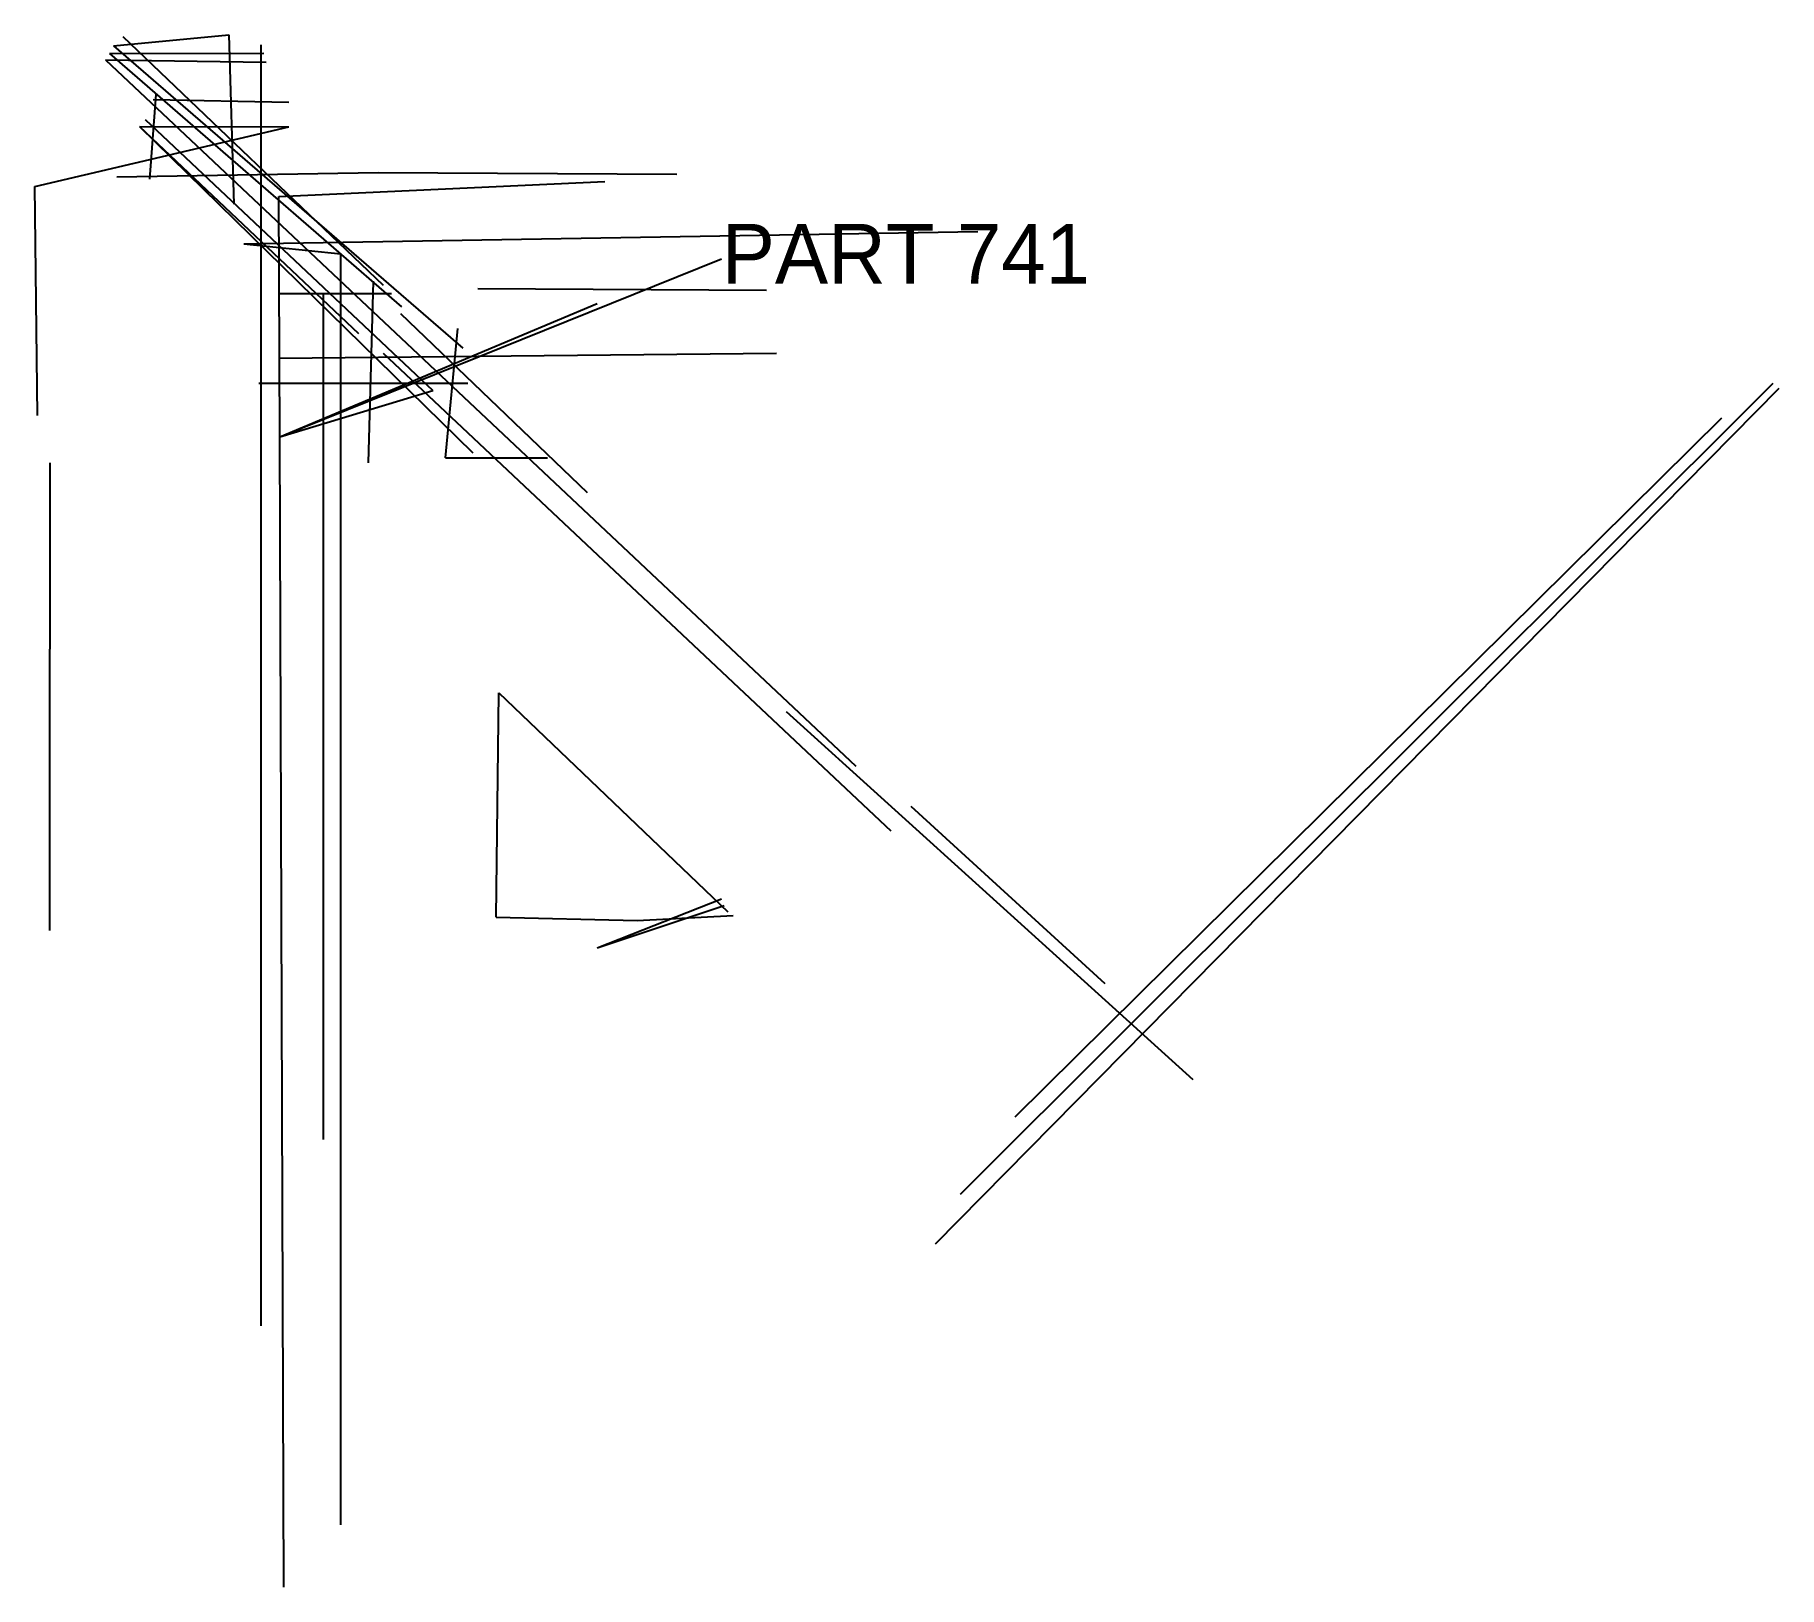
# Model space of a CAD drawing. Header units: millimetres. Extents: x 1067 to 1418, y 888 to 1200.
import ezdxf

# ---------------------------------------------------------------- set-up
doc = ezdxf.new("R2010")
doc.units = ezdxf.units.MM
doc.layers.add('ANNOTATIONS', color=3, linetype='Continuous')
doc.layers.add('GEOMETRY', color=7, linetype='Continuous')

msp = doc.modelspace()

# ---------------------------------------------------------------- linework, layer by layer
at = {"layer": 'GEOMETRY'}
for p, q in [((1082.83, 1197.83), (1106, 1200)), ((1084.67, 1199.67), (1137, 1149.67)), ((1106, 1200), (1107, 1166)), ((1082, 1196.29), (1113, 1196.33)), ((1082, 1196.29), (1140.67, 1145.33)), ((1082.83, 1197.83), (1153, 1137)), ((1112.5, 940.5), (1112.5, 1198)), ((1081.2, 1195), (1113.5, 1194.5)), ((1081.2, 1195), (1232, 1053)), ((1091.33, 1188), (1090, 1171)), ((1090.75, 1187), (1118, 1186.5)), ((1067, 1169.5), (1118, 1181.5)), ((1088, 1181.6), (1118, 1181.5)), ((1088, 1181.6), (1132, 1140)), ((1088, 1181.6), (1155, 1116)), ((1089.14, 1183), (1147, 1128.5)), ((1083.5, 1171.5), (1136, 1172.33)), ((1136, 1172.33), (1196, 1172)), ((1067.5, 1123.5), (1067, 1169.5)), ((1116, 1167.5), (1181.5, 1170.5)), ((1116.2, 1119.2), (1116, 1167.5)), ((1109, 1158), (1256.5, 1160.5)), ((1109, 1158), (1128.5, 1156)), ((1116.2, 1119.2), (1205, 1155)), ((1128.5, 900.5), (1128.5, 1156)), ((1135, 1150.5), (1134, 1114)), ((1116, 1148), (1138.67, 1148)), ((1125, 978), (1125, 1148)), ((1156, 1149), (1214, 1148.67)), ((1116.2, 1119.2), (1180, 1146)), ((1140.5, 1144), (1178, 1108)), ((1149.5, 1115), (1152, 1141)), ((1116, 1135), (1216, 1136)), ((1137, 1136), (1239, 1040)), ((1112, 1130), (1154, 1130)), ((1248, 957), (1417.5, 1129)), ((1253, 967), (1416.33, 1130)), ((1116.2, 1119.2), (1147, 1128.5)), ((1264, 982.5), (1406, 1123)), ((1117, 888), (1116.2, 1119.2)), ((1149.5, 1115), (1170, 1115)), ((1070, 1114), (1070, 1076.5)), ((1070, 1020), (1070, 1076.5)), ((1159.67, 1022.67), (1160.25, 1067.75)), ((1160.25, 1067.75), (1206.25, 1023.75)), ((1218, 1064), (1299.67, 990)), ((1243, 1045), (1282, 1009.33)), ((1180, 1016.5), (1205, 1026.33)), ((1180, 1016.5), (1205.5, 1025)), ((1159.67, 1022.67), (1188, 1022)), ((1188, 1022), (1207.33, 1023))]:
    msp.add_line(p, q, dxfattribs=at)

# ---------------------------------------------------------------- texts
at = {"layer": 'ANNOTATIONS'}
msp.add_text('PART 741', height=12, dxfattribs=at).set_placement((1205, 1150))

doc.saveas('drawing.dxf')
